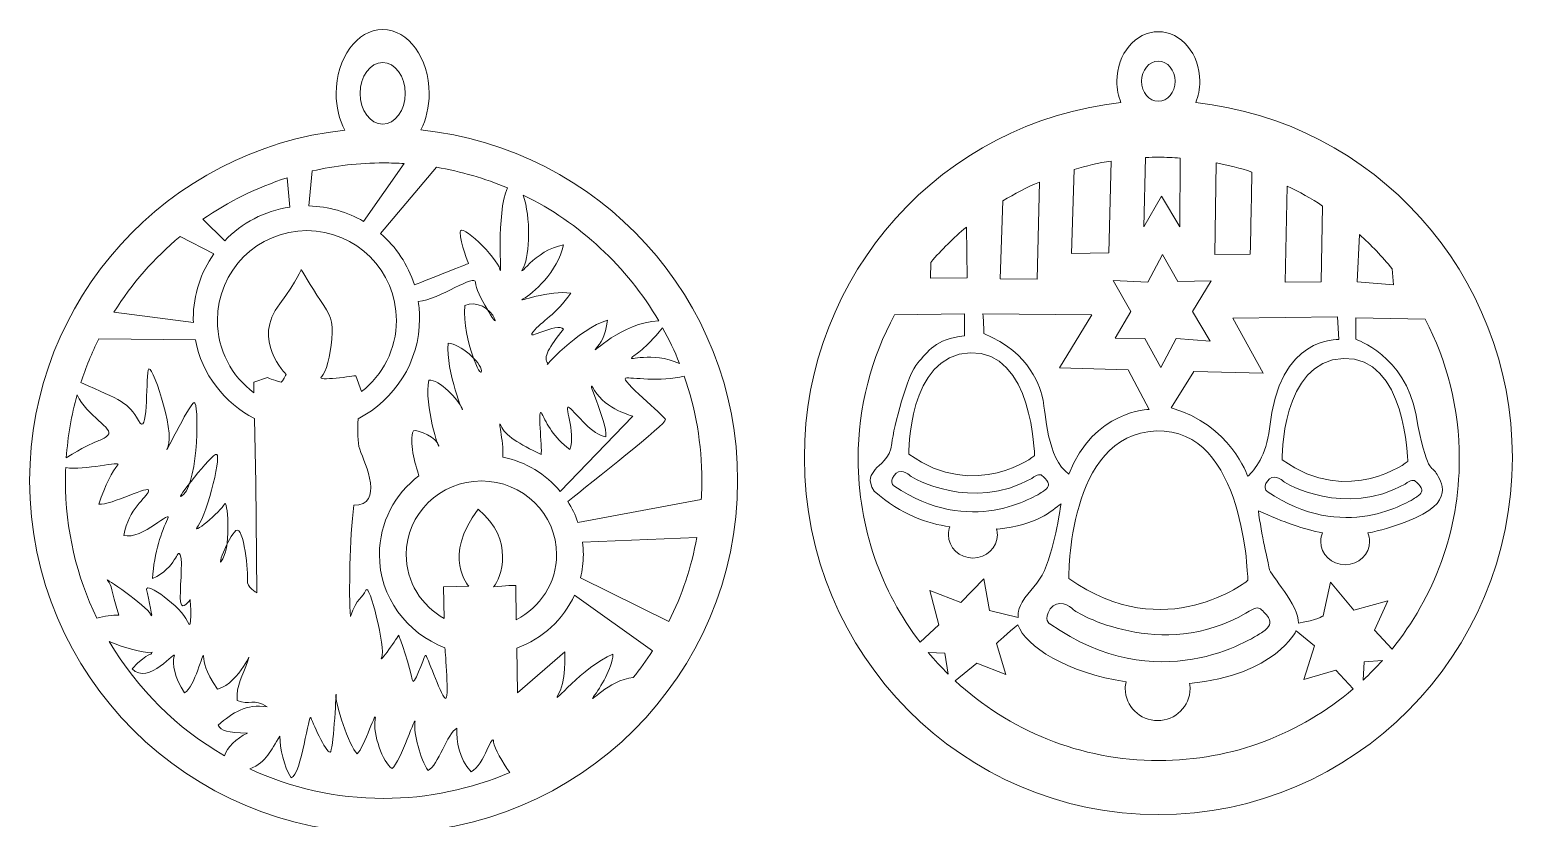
# Model space of a CAD drawing. Header units: millimetres. Extents: x -107 to 108, y -104 to 103.
# Drawn here: x 2.4 to 102.9, y -10.4 to 43.1 of the extents above; entities that cross this region are included whole.
import ezdxf

# ---------------------------------------------------------------- set-up
doc = ezdxf.new("R2010")
doc.units = ezdxf.units.MM
doc.header["$MEASUREMENT"] = 0
doc.layers.add('layer 1', color=7, linetype='Continuous')

msp = doc.modelspace()

# ---------------------------------------------------------------- linework, layer by layer
at = {"layer": 'layer 1', "color": 11, "lineweight": 9}
for points, knots in [([(28.9021, 36.2946), (40.977, 35.0393), (50.394, 24.8614), (50.394, 12.4952), (50.394, 12.4952), (50.394, -0.719), (39.642, -11.4351), (26.3836, -11.4351), (26.3836, -11.4351), (13.1253, -11.4351), (2.3733, -0.719), (2.3733, 12.4952), (2.3733, 12.4952), (2.3733, 24.8184), (11.7253, 34.9679), (23.7398, 36.2805), (23.7398, 36.2805), (23.3757, 36.9855), (23.1615, 37.8462), (23.1615, 38.7757), (23.1615, 38.7757), (23.1615, 41.164), (24.5746, 43.1008), (26.3174, 43.1008), (26.3174, 43.1008), (28.06, 43.1008), (29.4733, 41.164), (29.4733, 38.7757), (29.4733, 38.7757), (29.4733, 37.8525), (29.2617, 36.997), (28.9021, 36.2946)], [0, 0, 0, 0, 0.11111111, 0.11111111, 0.11111111, 0.11111111, 0.22222222, 0.22222222, 0.22222222, 0.22222222, 0.33333333, 0.33333333, 0.33333333, 0.33333333, 0.44444444, 0.44444444, 0.44444444, 0.44444444, 0.55555556, 0.55555556, 0.55555556, 0.55555556, 0.66666667, 0.66666667, 0.66666667, 0.66666667, 0.77777778, 0.77777778, 0.77777778, 0.77777778, 1, 1, 1, 1]), ([(26.3179, 40.8719), (27.162, 40.8719), (27.8465, 39.9335), (27.8465, 38.7758), (27.8465, 38.7758), (27.8465, 37.6183), (27.162, 36.6793), (26.3179, 36.6793), (26.3179, 36.6793), (25.4731, 36.6793), (24.7882, 37.6183), (24.7882, 38.7758), (24.7882, 38.7758), (24.7882, 39.9335), (25.4731, 40.8719), (26.3179, 40.8719)], [0, 0, 0, 0, 0.2, 0.2, 0.2, 0.2, 0.4, 0.4, 0.4, 0.4, 0.6, 0.6, 0.6, 0.6, 1, 1, 1, 1]), ([(21.3065, 31.1341), (22.6603, 31.1062), (23.928, 30.7293), (25.0224, 30.0893), (25.0224, 30.0893), (25.0224, 30.0893), (27.7829, 34.0091), (27.7829, 34.0091), (27.7829, 34.0091), (27.3201, 34.0388), (26.8542, 34.0552), (26.3839, 34.0552), (26.3839, 34.0552), (24.7184, 34.0552), (23.0972, 33.867), (21.5402, 33.5099), (21.5402, 33.5099), (21.5402, 33.5099), (21.3065, 31.1341), (21.3065, 31.1341)], [0, 0, 0, 0, 0.16666667, 0.16666667, 0.16666667, 0.16666667, 0.33333333, 0.33333333, 0.33333333, 0.33333333, 0.5, 0.5, 0.5, 0.5, 0.66666667, 0.66666667, 0.66666667, 0.66666667, 1, 1, 1, 1]), ([(28.4672, 25.7826), (29.4215, 26.147), (32.1276, 27.2288), (32.1276, 27.2288), (32.1276, 27.2288), (32.1276, 27.2288), (31.5915, 28.6002), (31.5646, 29.3531), (31.5646, 29.3531), (31.5377, 30.1061), (34.0845, 27.6321), (34.2721, 26.8254), (34.2721, 26.8254), (34.4358, 26.1212), (33.9865, 30.6026), (34.7796, 32.36), (34.7796, 32.36), (33.2547, 33.0041), (31.6415, 33.4787), (29.9617, 33.7588), (29.9617, 33.7588), (29.9617, 33.7588), (26.1694, 29.2685), (26.1694, 29.2685), (26.1694, 29.2685), (27.2305, 28.3516), (28.0366, 27.1499), (28.4672, 25.7826)], [0, 0, 0, 0, 0.125, 0.125, 0.125, 0.125, 0.25, 0.25, 0.25, 0.25, 0.375, 0.375, 0.375, 0.375, 0.5, 0.5, 0.5, 0.5, 0.625, 0.625, 0.625, 0.625, 0.75, 0.75, 0.75, 0.75, 1, 1, 1, 1]), ([(14.112, 30.2305), (14.112, 30.2305), (15.6023, 28.778), (15.6023, 28.778), (15.6023, 28.778), (16.7532, 29.9753), (18.2915, 30.8007), (20.0161, 31.0542), (20.0161, 31.0542), (20.0161, 31.0542), (19.8457, 33.0468), (19.8457, 33.0468), (19.8457, 33.0468), (17.7829, 32.392), (15.8542, 31.4363), (14.112, 30.2305)], [0, 0, 0, 0, 0.2, 0.2, 0.2, 0.2, 0.4, 0.4, 0.4, 0.4, 0.6, 0.6, 0.6, 0.6, 1, 1, 1, 1]), ([(35.8502, 31.8742), (36.3714, 30.3367), (36.2924, 27.8406), (35.8803, 27.0137), (35.8803, 27.0137), (35.3442, 25.9382), (36.6469, 28.2073), (38.5876, 28.4927), (38.5876, 28.4927), (38.1965, 26.6805), (36.4701, 25.1582), (35.8535, 24.8356), (35.8535, 24.8356), (35.2369, 24.5129), (37.7297, 25.481), (39.0701, 25.2121), (39.0701, 25.2121), (38.0542, 23.7537), (37.1133, 23.3298), (36.5236, 22.6037), (36.5236, 22.6037), (35.9339, 21.8776), (38.1587, 23.3029), (38.5876, 22.765), (38.5876, 22.765), (37.5825, 21.5549), (37.167, 20.8425), (37.5423, 20.4256), (37.5423, 20.4256), (37.0329, 19.9415), (39.6331, 22.8459), (41.5631, 23.3836), (41.5631, 23.3836), (41.4291, 22.2541), (41.1343, 21.8776), (40.759, 21.4205), (40.759, 21.4205), (40.4121, 20.998), (42.5153, 23.2174), (45.0371, 23.3436), (45.0371, 23.3436), (42.8914, 27.016), (39.6911, 29.9982), (35.8502, 31.8742)], [0, 0, 0, 0, 0.08333333, 0.08333333, 0.08333333, 0.08333333, 0.16666667, 0.16666667, 0.16666667, 0.16666667, 0.25, 0.25, 0.25, 0.25, 0.33333333, 0.33333333, 0.33333333, 0.33333333, 0.41666667, 0.41666667, 0.41666667, 0.41666667, 0.5, 0.5, 0.5, 0.5, 0.58333333, 0.58333333, 0.58333333, 0.58333333, 0.66666667, 0.66666667, 0.66666667, 0.66666667, 0.75, 0.75, 0.75, 0.75, 0.83333333, 0.83333333, 0.83333333, 0.83333333, 1, 1, 1, 1]), ([(17.5862, 18.4603), (17.5862, 18.4603), (17.5721, 19.1886), (17.5721, 19.1886), (17.5721, 19.1886), (17.5721, 19.1886), (18.5104, 19.4844), (18.5104, 19.4844), (18.5104, 19.4844), (18.5104, 19.4844), (19.2877, 19.1886), (19.4217, 19.1886), (19.4217, 19.1886), (19.5557, 19.1886), (19.7702, 19.6995), (19.7702, 19.6995), (19.7702, 19.6995), (19.7702, 19.6995), (17.3846, 22.0658), (19.3414, 24.486), (19.3414, 24.486), (20.5695, 26.1429), (20.7897, 26.8338), (20.7897, 26.8338), (20.7897, 26.8338), (20.7897, 26.8338), (21.4455, 25.6842), (22.0958, 24.7237), (22.0958, 24.7237), (22.7638, 23.7367), (22.9713, 23.3987), (22.8575, 22.1009), (22.8575, 22.1009), (22.7606, 20.9964), (22.469, 19.7886), (22.1826, 19.5651), (22.1826, 19.5651), (21.7002, 19.1886), (24.488, 19.6189), (24.488, 19.6189), (24.488, 19.6189), (24.488, 19.6189), (24.8788, 18.5423), (24.8788, 18.5423), (24.8788, 18.5423), (26.3208, 19.6559), (27.2498, 21.4041), (27.2498, 23.3702), (27.2498, 23.3702), (27.2498, 26.7331), (24.5306, 29.4607), (21.1776, 29.4607), (21.1776, 29.4607), (17.8251, 29.4607), (15.1059, 26.7331), (15.1059, 23.3702), (15.1059, 23.3702), (15.1059, 21.3551), (16.0824, 19.5692), (17.5862, 18.4603)], [0, 0, 0, 0, 0.0625, 0.0625, 0.0625, 0.0625, 0.125, 0.125, 0.125, 0.125, 0.1875, 0.1875, 0.1875, 0.1875, 0.25, 0.25, 0.25, 0.25, 0.3125, 0.3125, 0.3125, 0.3125, 0.375, 0.375, 0.375, 0.375, 0.4375, 0.4375, 0.4375, 0.4375, 0.5, 0.5, 0.5, 0.5, 0.5625, 0.5625, 0.5625, 0.5625, 0.625, 0.625, 0.625, 0.625, 0.6875, 0.6875, 0.6875, 0.6875, 0.75, 0.75, 0.75, 0.75, 0.8125, 0.8125, 0.8125, 0.8125, 0.875, 0.875, 0.875, 0.875, 1, 1, 1, 1]), ([(8.0885, 23.9348), (8.0885, 23.9348), (13.477, 23.2262), (13.477, 23.2262), (13.477, 23.2262), (13.4739, 23.3152), (13.4717, 23.4043), (13.4717, 23.4941), (13.4717, 23.4941), (13.4717, 25.1243), (13.9853, 26.6354), (14.8589, 27.8763), (14.8589, 27.8763), (14.8589, 27.8763), (12.5733, 29.0618), (12.5733, 29.0618), (12.5733, 29.0618), (10.8218, 27.6031), (9.3054, 25.8723), (8.0885, 23.9348)], [0, 0, 0, 0, 0.16666667, 0.16666667, 0.16666667, 0.16666667, 0.33333333, 0.33333333, 0.33333333, 0.33333333, 0.5, 0.5, 0.5, 0.5, 0.66666667, 0.66666667, 0.66666667, 0.66666667, 1, 1, 1, 1]), ([(28.7789, 12.832), (28.5003, 13.6559), (28.0819, 15.1454), (28.4015, 15.881), (28.4015, 15.881), (28.7366, 15.9886), (30.0368, 15.3703), (30.1172, 14.8862), (30.1172, 14.8862), (30.1976, 14.4022), (29.0984, 17.629), (29.447, 19.3231), (29.447, 19.3231), (30.1441, 19.3769), (31.4843, 17.9786), (31.6986, 17.387), (31.6986, 17.387), (31.9131, 16.7954), (30.573, 19.8878), (30.7605, 21.8238), (30.7605, 21.8238), (31.5645, 21.7701), (32.9852, 20.5601), (33.0121, 19.9415), (33.0121, 19.9415), (33.039, 19.3231), (31.7255, 21.9045), (31.8863, 24.3784), (31.8863, 24.3784), (32.6636, 24.728), (33.6285, 24.1903), (33.9235, 23.4642), (33.9235, 23.4642), (34.2184, 22.7382), (32.6101, 25.2391), (32.6101, 25.9382), (32.6101, 25.9382), (32.6101, 26.6066), (30.191, 24.7778), (28.7297, 24.6538), (28.7297, 24.6538), (28.7876, 24.2758), (28.8178, 23.8882), (28.8178, 23.4941), (28.8178, 23.4941), (28.8178, 20.5366), (27.1301, 17.9714), (24.6614, 16.7012), (24.6614, 16.7012), (24.6041, 15.917), (24.5979, 15.0787), (24.7662, 14.6219), (24.7662, 14.6219), (25.1406, 13.6057), (26.4447, 10.8257), (24.3539, 10.8257), (24.3539, 10.8257), (24.0859, 8.5938), (24.0173, 4.7799), (24.1243, 3.2822), (24.1243, 3.2822), (24.5529, 4.5811), (24.9706, 4.5064), (25.1849, 5.0711), (25.1849, 5.0711), (25.3994, 5.6359), (26.5251, 1.0914), (26.2571, 0.4998), (26.2571, 0.4998), (25.989, -0.0918), (27.4098, 2.0056), (27.4098, 2.0056), (27.4098, 2.0056), (27.4098, 2.0056), (28.2408, -0.3339), (28.3212, -1.0061), (28.3212, -1.0061), (28.4015, -1.6784), (29.0987, 0.5), (29.2058, 0.6343), (29.2058, 0.6343), (29.3129, 0.7686), (30.2243, -2.001), (30.546, -2.2699), (30.546, -2.2699), (30.8676, -2.5388), (30.546, 1.0106), (30.546, 1.0106), (30.546, 1.0106), (30.546, 1.0106), (30.5423, 1.1599), (30.5423, 1.1599), (30.5423, 1.1599), (27.9427, 2.133), (26.0963, 4.596), (26.0963, 7.4811), (26.0963, 7.4811), (26.0963, 9.6574), (27.1467, 11.5942), (28.7789, 12.832)], [0, 0, 0, 0, 0.03846154, 0.03846154, 0.03846154, 0.03846154, 0.07692308, 0.07692308, 0.07692308, 0.07692308, 0.11538462, 0.11538462, 0.11538462, 0.11538462, 0.15384615, 0.15384615, 0.15384615, 0.15384615, 0.19230769, 0.19230769, 0.19230769, 0.19230769, 0.23076923, 0.23076923, 0.23076923, 0.23076923, 0.26923077, 0.26923077, 0.26923077, 0.26923077, 0.30769231, 0.30769231, 0.30769231, 0.30769231, 0.34615385, 0.34615385, 0.34615385, 0.34615385, 0.38461538, 0.38461538, 0.38461538, 0.38461538, 0.42307692, 0.42307692, 0.42307692, 0.42307692, 0.46153846, 0.46153846, 0.46153846, 0.46153846, 0.5, 0.5, 0.5, 0.5, 0.53846154, 0.53846154, 0.53846154, 0.53846154, 0.57692308, 0.57692308, 0.57692308, 0.57692308, 0.61538462, 0.61538462, 0.61538462, 0.61538462, 0.65384615, 0.65384615, 0.65384615, 0.65384615, 0.69230769, 0.69230769, 0.69230769, 0.69230769, 0.73076923, 0.73076923, 0.73076923, 0.73076923, 0.76923077, 0.76923077, 0.76923077, 0.76923077, 0.80769231, 0.80769231, 0.80769231, 0.80769231, 0.84615385, 0.84615385, 0.84615385, 0.84615385, 0.88461538, 0.88461538, 0.88461538, 0.88461538, 0.92307692, 0.92307692, 0.92307692, 0.92307692, 1, 1, 1, 1]), ([(45.303, 22.875), (44.031, 21.3098), (43.5692, 21.1765), (43.225, 20.8557), (43.225, 20.8557), (42.9055, 20.5582), (44.5481, 21.309), (46.4505, 20.4463), (46.4505, 20.4463), (46.1177, 21.2829), (45.7337, 22.0937), (45.303, 22.875)], [0, 0, 0, 0, 0.25, 0.25, 0.25, 0.25, 0.5, 0.5, 0.5, 0.5, 1, 1, 1, 1]), ([(17.7055, 12.3219), (17.7055, 12.3219), (17.6203, 16.706), (17.6203, 16.706), (17.6203, 16.706), (15.5708, 17.7644), (14.0604, 19.7155), (13.6109, 22.0426), (13.6109, 22.0426), (13.6109, 22.0426), (7.0644, 22.1136), (7.0644, 22.1136), (7.0644, 22.1136), (6.5895, 21.1639), (6.1827, 20.1749), (5.8504, 19.1518), (5.8504, 19.1518), (8.5448, 17.9625), (9.1086, 17.7804), (9.7449, 16.5802), (9.7449, 16.5802), (10.415, 15.3163), (10.2541, 19.1887), (10.415, 19.9953), (10.415, 19.9953), (10.5759, 20.802), (12.2379, 15.8543), (11.7553, 14.7786), (11.7553, 14.7786), (11.2728, 13.703), (13.1761, 17.6561), (13.5245, 17.7904), (13.5245, 17.7904), (13.8729, 17.9247), (13.8192, 12.5199), (12.8275, 11.5787), (12.8275, 11.5787), (11.8357, 10.6375), (14.409, 13.9181), (14.9719, 14.2677), (14.9719, 14.2677), (15.5349, 14.6173), (14.409, 10.2608), (13.7925, 9.4273), (13.7925, 9.4273), (13.1761, 8.5938), (15.4009, 10.4492), (15.5886, 10.9064), (15.5886, 10.9064), (15.7762, 11.3635), (16.0441, 8.1903), (15.4812, 7.1954), (15.4812, 7.1954), (14.9184, 6.2006), (15.8298, 8.7284), (16.3659, 9.1047), (16.3659, 9.1047), (16.902, 9.4811), (17.2237, 6.1468), (17.1433, 5.7165), (17.1433, 5.7165), (17.0629, 5.2862), (17.7875, 4.8785), (17.7875, 4.8785), (17.7875, 4.8785), (17.7875, 4.8785), (17.7055, 12.3219), (17.7055, 12.3219)], [0, 0, 0, 0, 0.05555556, 0.05555556, 0.05555556, 0.05555556, 0.11111111, 0.11111111, 0.11111111, 0.11111111, 0.16666667, 0.16666667, 0.16666667, 0.16666667, 0.22222222, 0.22222222, 0.22222222, 0.22222222, 0.27777778, 0.27777778, 0.27777778, 0.27777778, 0.33333333, 0.33333333, 0.33333333, 0.33333333, 0.38888889, 0.38888889, 0.38888889, 0.38888889, 0.44444444, 0.44444444, 0.44444444, 0.44444444, 0.5, 0.5, 0.5, 0.5, 0.55555556, 0.55555556, 0.55555556, 0.55555556, 0.61111111, 0.61111111, 0.61111111, 0.61111111, 0.66666667, 0.66666667, 0.66666667, 0.66666667, 0.72222222, 0.72222222, 0.72222222, 0.72222222, 0.77777778, 0.77777778, 0.77777778, 0.77777778, 0.83333333, 0.83333333, 0.83333333, 0.83333333, 0.88888889, 0.88888889, 0.88888889, 0.88888889, 1, 1, 1, 1]), ([(38.3628, 11.7676), (38.3628, 11.7676), (43.2786, 16.876), (43.2786, 16.876), (43.2786, 16.876), (43.2786, 16.876), (41.4558, 17.333), (40.6785, 18.6239), (40.6785, 18.6239), (39.9011, 19.9147), (41.563, 16.4994), (41.4558, 15.4776), (41.4558, 15.4776), (40.5177, 15.5718), (39.4722, 17.0644), (38.9897, 17.4408), (38.9897, 17.4408), (38.5073, 17.8171), (39.4456, 15.7736), (39.0166, 14.6173), (39.0166, 14.6173), (37.8898, 15.4076), (37.4617, 16.3651), (37.1133, 17.0374), (37.1133, 17.0374), (36.7649, 17.7097), (37.1671, 14.6979), (37.0598, 14.2677), (37.0598, 14.2677), (35.5558, 14.9907), (34.6203, 15.5584), (34.3255, 16.2306), (34.3255, 16.2306), (34.0782, 16.7945), (34.5354, 15.2588), (34.4619, 14.0983), (34.4619, 14.0983), (36.0216, 13.7726), (37.3871, 12.9325), (38.3628, 11.7676)], [0, 0, 0, 0, 0.09090909, 0.09090909, 0.09090909, 0.09090909, 0.18181818, 0.18181818, 0.18181818, 0.18181818, 0.27272727, 0.27272727, 0.27272727, 0.27272727, 0.36363636, 0.36363636, 0.36363636, 0.36363636, 0.45454545, 0.45454545, 0.45454545, 0.45454545, 0.54545455, 0.54545455, 0.54545455, 0.54545455, 0.63636364, 0.63636364, 0.63636364, 0.63636364, 0.72727273, 0.72727273, 0.72727273, 0.72727273, 0.81818182, 0.81818182, 0.81818182, 0.81818182, 1, 1, 1, 1]), ([(39.5617, 9.6578), (39.5617, 9.6578), (47.929, 11.2105), (47.929, 11.2105), (47.929, 11.2105), (47.9541, 11.6357), (47.9673, 12.0636), (47.9673, 12.495), (47.9673, 12.495), (47.9673, 14.9798), (47.546, 17.3668), (46.7709, 19.5882), (46.7709, 19.5882), (45.1614, 19.1667), (43.1457, 19.5276), (42.7962, 19.4575), (42.7962, 19.4575), (42.3941, 19.3769), (45.3964, 16.9029), (45.5036, 16.634), (45.5036, 16.634), (45.5941, 16.4068), (40.4601, 12.3406), (38.8659, 11.0847), (38.8659, 11.0847), (39.1518, 10.6411), (39.3862, 10.1631), (39.5617, 9.6578)], [0, 0, 0, 0, 0.125, 0.125, 0.125, 0.125, 0.25, 0.25, 0.25, 0.25, 0.375, 0.375, 0.375, 0.375, 0.5, 0.5, 0.5, 0.5, 0.625, 0.625, 0.625, 0.625, 0.75, 0.75, 0.75, 0.75, 1, 1, 1, 1]), ([(4.855, 14.0354), (7.144, 15.4646), (7.1602, 15.0878), (7.6809, 15.5853), (7.6809, 15.5853), (8.1436, 16.0274), (6.2339, 16.8699), (5.599, 18.3208), (5.599, 18.3208), (5.2126, 16.9432), (4.9593, 15.5097), (4.855, 14.0354)], [0, 0, 0, 0, 0.25, 0.25, 0.25, 0.25, 0.5, 0.5, 0.5, 0.5, 1, 1, 1, 1]), ([(6.9211, 3.1661), (7.4375, 3.2904), (7.9909, 3.3874), (8.4315, 3.3771), (8.4315, 3.3771), (7.855, 5.1786), (8.0027, 5.3669), (7.6541, 5.7165), (7.6541, 5.7165), (7.3055, 6.0661), (10.3348, 3.9687), (10.5759, 3.4308), (10.5759, 3.4308), (10.8171, 2.893), (10.4152, 4.5064), (10.3079, 5.098), (10.3079, 5.098), (10.2006, 5.6897), (12.6935, 3.9149), (13.0688, 2.9468), (13.0688, 2.9468), (13.4441, 1.9787), (13.2565, 4.4257), (13.2565, 4.4257), (13.2565, 4.4257), (13.2565, 4.4257), (12.7204, 3.5921), (12.6131, 4.2644), (12.6131, 4.2644), (12.5058, 4.9367), (12.8009, 7.0072), (12.5863, 7.4643), (12.5863, 7.4643), (12.3718, 7.9215), (12.3451, 6.604), (10.71, 5.851), (10.71, 5.851), (10.8038, 7.6257), (11.3531, 9.1046), (11.7285, 9.8845), (11.7285, 9.8845), (12.1038, 10.6643), (9.9862, 8.4324), (8.7532, 8.7821), (8.7532, 8.7821), (9.1016, 10.6239), (10.2812, 11.3099), (10.4419, 11.7938), (10.4419, 11.7938), (10.6026, 12.2777), (7.8954, 10.7988), (7.0644, 10.9064), (7.0644, 10.9064), (7.5067, 12.1702), (8.0024, 13.192), (8.351, 13.5685), (8.351, 13.5685), (8.6409, 13.8816), (6.0757, 13.1537), (4.8184, 13.3791), (4.8184, 13.3791), (4.8067, 13.0861), (4.8001, 12.7911), (4.8001, 12.495), (4.8001, 12.495), (4.8001, 9.1534), (5.5617, 5.989), (6.9211, 3.1661)], [0, 0, 0, 0, 0.05555556, 0.05555556, 0.05555556, 0.05555556, 0.11111111, 0.11111111, 0.11111111, 0.11111111, 0.16666667, 0.16666667, 0.16666667, 0.16666667, 0.22222222, 0.22222222, 0.22222222, 0.22222222, 0.27777778, 0.27777778, 0.27777778, 0.27777778, 0.33333333, 0.33333333, 0.33333333, 0.33333333, 0.38888889, 0.38888889, 0.38888889, 0.38888889, 0.44444444, 0.44444444, 0.44444444, 0.44444444, 0.5, 0.5, 0.5, 0.5, 0.55555556, 0.55555556, 0.55555556, 0.55555556, 0.61111111, 0.61111111, 0.61111111, 0.61111111, 0.66666667, 0.66666667, 0.66666667, 0.66666667, 0.72222222, 0.72222222, 0.72222222, 0.72222222, 0.77777778, 0.77777778, 0.77777778, 0.77777778, 0.83333333, 0.83333333, 0.83333333, 0.83333333, 0.88888889, 0.88888889, 0.88888889, 0.88888889, 1, 1, 1, 1]), ([(33.0124, 12.4727), (35.8293, 12.4727), (38.114, 10.2374), (38.114, 7.4813), (38.114, 7.4813), (38.114, 5.5604), (37.0037, 3.8934), (35.3778, 3.0588), (35.3778, 3.0588), (35.3778, 3.0588), (35.3376, 5.3735), (35.3376, 5.3735), (35.3376, 5.3735), (35.3376, 5.3735), (34.6004, 5.3938), (33.8431, 5.2862), (33.8431, 5.2862), (34.3255, 5.851), (35.3229, 8.4602), (32.7977, 10.5567), (32.7977, 10.5567), (30.3316, 7.3568), (32.1543, 5.34), (32.1543, 5.34), (32.1543, 5.34), (32.1543, 5.34), (30.4388, 5.2862), (30.4388, 5.2862), (30.4388, 5.2862), (30.4388, 5.2862), (30.4926, 3.1406), (30.4926, 3.1406), (30.4926, 3.1406), (28.9504, 3.9994), (27.9104, 5.6213), (27.9104, 7.4813), (27.9104, 7.4813), (27.9104, 10.2374), (30.1952, 12.4727), (33.0124, 12.4727)], [0, 0, 0, 0, 0.09090909, 0.09090909, 0.09090909, 0.09090909, 0.18181818, 0.18181818, 0.18181818, 0.18181818, 0.27272727, 0.27272727, 0.27272727, 0.27272727, 0.36363636, 0.36363636, 0.36363636, 0.36363636, 0.45454545, 0.45454545, 0.45454545, 0.45454545, 0.54545455, 0.54545455, 0.54545455, 0.54545455, 0.63636364, 0.63636364, 0.63636364, 0.63636364, 0.72727273, 0.72727273, 0.72727273, 0.72727273, 0.81818182, 0.81818182, 0.81818182, 0.81818182, 1, 1, 1, 1]), ([(39.7396, 5.9075), (39.7396, 5.9075), (45.731, 2.9327), (45.731, 2.9327), (45.731, 2.9327), (46.6145, 4.7121), (47.2595, 6.6303), (47.6235, 8.6461), (47.6235, 8.6461), (47.6235, 8.6461), (39.8736, 8.3307), (39.8736, 8.3307), (39.8736, 8.3307), (39.9094, 8.0525), (39.928, 7.7687), (39.928, 7.4811), (39.928, 7.4811), (39.928, 6.9393), (39.8627, 6.4125), (39.7396, 5.9075)], [0, 0, 0, 0, 0.16666667, 0.16666667, 0.16666667, 0.16666667, 0.33333333, 0.33333333, 0.33333333, 0.33333333, 0.5, 0.5, 0.5, 0.5, 0.66666667, 0.66666667, 0.66666667, 0.66666667, 1, 1, 1, 1]), ([(44.6076, 0.9429), (44.6076, 0.9429), (39.3334, 4.735), (39.3334, 4.735), (39.3334, 4.735), (38.5787, 3.0757), (37.1619, 1.7678), (35.4112, 1.1337), (35.4112, 1.1337), (35.4112, 1.1337), (35.4641, -1.9064), (35.4641, -1.9064), (35.4641, -1.9064), (35.4641, -1.9064), (38.6735, 0.8751), (38.6735, 0.8751), (38.6735, 0.8751), (38.6735, 0.8751), (38.7675, -1.278), (38.1921, -2.0668), (38.1921, -2.0668), (37.7642, -2.8692), (39.8503, -0.1412), (41.9364, 0.7147), (41.9364, 0.7147), (41.878, -0.2716), (41.0805, -1.517), (40.6248, -2.1623), (40.6248, -2.1623), (40.1693, -2.8076), (41.6416, -1.0079), (43.3168, -0.8721), (43.3168, -0.8721), (43.7773, -0.2908), (44.208, 0.3151), (44.6076, 0.9429)], [0, 0, 0, 0, 0.1, 0.1, 0.1, 0.1, 0.2, 0.2, 0.2, 0.2, 0.3, 0.3, 0.3, 0.3, 0.4, 0.4, 0.4, 0.4, 0.5, 0.5, 0.5, 0.5, 0.6, 0.6, 0.6, 0.6, 0.7, 0.7, 0.7, 0.7, 0.8, 0.8, 0.8, 0.8, 1, 1, 1, 1]), ([(15.5922, -6.1786), (15.7763, -5.6048), (16.3618, -4.9994), (17.1433, -4.6364), (17.1433, -4.6364), (15.8029, -4.5691), (15.374, -4.5288), (15.1596, -4.0986), (15.1596, -4.0986), (16.1649, -3.2421), (17.0358, -2.6195), (18.4835, -2.8615), (18.4835, -2.8615), (17.5588, -2.2163), (17.304, -2.7807), (16.4463, -2.4313), (16.4463, -2.4313), (16.3699, -1.3309), (16.8215, -0.8178), (17.17, 0.2578), (17.17, 0.2578), (17.5186, 1.3333), (16.7141, -1.1945), (15.1059, -1.6515), (15.1059, -1.6515), (14.2483, -0.3473), (14.1946, 0.1503), (14.1678, 0.5805), (14.1678, 0.5805), (14.1411, 1.0106), (13.5781, -1.5441), (12.8811, -1.8935), (12.8811, -1.8935), (12.1879, -0.8487), (12.0233, 0.0428), (12.1841, 0.5805), (12.1841, 0.5805), (12.3451, 1.1182), (10.44, -1.4494), (9.316, -0.2801), (9.316, -0.2801), (10.5307, 0.993), (10.549, 0.5534), (10.6831, 0.8492), (10.6831, 0.8492), (9.9815, 0.7826), (8.8274, 1.152), (7.7715, 1.5771), (7.7715, 1.5771), (9.6637, -1.6332), (12.3629, -4.3122), (15.5922, -6.1786)], [0, 0, 0, 0, 0.07142857, 0.07142857, 0.07142857, 0.07142857, 0.14285714, 0.14285714, 0.14285714, 0.14285714, 0.21428571, 0.21428571, 0.21428571, 0.21428571, 0.28571429, 0.28571429, 0.28571429, 0.28571429, 0.35714286, 0.35714286, 0.35714286, 0.35714286, 0.42857143, 0.42857143, 0.42857143, 0.42857143, 0.5, 0.5, 0.5, 0.5, 0.57142857, 0.57142857, 0.57142857, 0.57142857, 0.64285714, 0.64285714, 0.64285714, 0.64285714, 0.71428571, 0.71428571, 0.71428571, 0.71428571, 0.78571429, 0.78571429, 0.78571429, 0.78571429, 0.85714286, 0.85714286, 0.85714286, 0.85714286, 1, 1, 1, 1]), ([(34.9322, -7.3056), (34.4512, -6.6008), (33.8885, -5.6953), (33.8431, -5.2548), (33.8431, -5.2548), (33.7627, -4.475), (33.2265, -6.7876), (32.3151, -7.2716), (32.3151, -7.2716), (31.4707, -6.3172), (31.3233, -5.2146), (31.3502, -4.3003), (31.3502, -4.3003), (30.6937, -4.6228), (30.0901, -6.8413), (29.3933, -7.1641), (29.3933, -7.1641), (28.8706, -6.4113), (28.4015, -4.6364), (28.5088, -3.9103), (28.5088, -3.9103), (28.6161, -3.1842), (27.517, -6.5993), (26.9541, -7.0296), (26.9541, -7.0296), (26.3241, -6.6398), (25.6405, -4.6901), (25.8014, -3.7221), (25.8014, -3.7221), (25.9623, -2.754), (25.0509, -5.6581), (24.5953, -6.0346), (24.5953, -6.0346), (24.0189, -5.5237), (23.094, -2.5927), (23.1476, -2.0549), (23.1476, -2.0549), (23.2013, -1.5171), (22.9869, -5.4699), (22.7992, -5.8732), (22.7992, -5.8732), (22.6116, -6.2766), (21.6196, -4.0717), (21.4589, -3.6145), (21.4589, -3.6145), (21.2982, -3.1574), (20.8087, -7.4292), (20.1187, -7.675), (20.1187, -7.675), (19.6031, -6.8588), (19.3528, -5.6985), (19.3414, -4.8378), (19.3414, -4.8378), (18.6948, -5.8268), (18.4923, -6.5719), (17.302, -7.0664), (17.302, -7.0664), (20.063, -8.3479), (23.1394, -9.0651), (26.3839, -9.0651), (26.3839, -9.0651), (29.4208, -9.0651), (32.3107, -8.4369), (34.9322, -7.3056)], [0, 0, 0, 0, 0.05882353, 0.05882353, 0.05882353, 0.05882353, 0.11764706, 0.11764706, 0.11764706, 0.11764706, 0.17647059, 0.17647059, 0.17647059, 0.17647059, 0.23529412, 0.23529412, 0.23529412, 0.23529412, 0.29411765, 0.29411765, 0.29411765, 0.29411765, 0.35294118, 0.35294118, 0.35294118, 0.35294118, 0.41176471, 0.41176471, 0.41176471, 0.41176471, 0.47058824, 0.47058824, 0.47058824, 0.47058824, 0.52941176, 0.52941176, 0.52941176, 0.52941176, 0.58823529, 0.58823529, 0.58823529, 0.58823529, 0.64705882, 0.64705882, 0.64705882, 0.64705882, 0.70588235, 0.70588235, 0.70588235, 0.70588235, 0.76470588, 0.76470588, 0.76470588, 0.76470588, 0.82352941, 0.82352941, 0.82352941, 0.82352941, 0.88235294, 0.88235294, 0.88235294, 0.88235294, 1, 1, 1, 1])]:
    msp.add_open_spline(points, degree=3, knots=knots, dxfattribs=at)
at = {"layer": 'layer 1', "color": 225, "lineweight": 18}
for points, knots in [([(81.4626, 38.1459), (93.5291, 36.8671), (102.9368, 26.5686), (102.9368, 14.057), (102.9368, 14.057), (102.9368, 0.6809), (92.1848, -10.1665), (78.9264, -10.1665), (78.9264, -10.1665), (65.6682, -10.1665), (54.9161, 0.6809), (54.9161, 14.057), (54.9161, 14.057), (54.9161, 26.5686), (64.3239, 36.8671), (76.3903, 38.1459), (76.3903, 38.1459), (76.2144, 38.5852), (76.1159, 39.077), (76.1159, 39.5964), (76.1159, 39.5964), (76.1159, 41.4535), (77.3744, 42.9596), (78.9265, 42.9596), (78.9265, 42.9596), (80.4785, 42.9596), (81.7371, 41.4535), (81.7371, 39.5964), (81.7371, 39.5964), (81.7371, 39.077), (81.6385, 38.5852), (81.4626, 38.1459)], [0, 0, 0, 0, 0.11111111, 0.11111111, 0.11111111, 0.11111111, 0.22222222, 0.22222222, 0.22222222, 0.22222222, 0.33333333, 0.33333333, 0.33333333, 0.33333333, 0.44444444, 0.44444444, 0.44444444, 0.44444444, 0.55555556, 0.55555556, 0.55555556, 0.55555556, 0.66666667, 0.66666667, 0.66666667, 0.66666667, 0.77777778, 0.77777778, 0.77777778, 0.77777778, 1, 1, 1, 1]), ([(78.9264, 40.9566), (79.5539, 40.9566), (80.0632, 40.3474), (80.0632, 39.5965), (80.0632, 39.5965), (80.0632, 38.8456), (79.5539, 38.2363), (78.9264, 38.2363), (78.9264, 38.2363), (78.2989, 38.2363), (77.7898, 38.8456), (77.7898, 39.5965), (77.7898, 39.5965), (77.7898, 40.3474), (78.2989, 40.9566), (78.9264, 40.9566)], [0, 0, 0, 0, 0.2, 0.2, 0.2, 0.2, 0.4, 0.4, 0.4, 0.4, 0.6, 0.6, 0.6, 0.6, 1, 1, 1, 1]), ([(78.0627, 34.4213), (78.0627, 34.4213), (77.9536, 29.7284), (77.9536, 29.7284), (77.9536, 29.7284), (77.9536, 29.7284), (79.1476, 31.7969), (79.1476, 31.7969), (79.1476, 31.7969), (79.1476, 31.7969), (80.374, 29.7106), (80.374, 29.7106), (80.374, 29.7106), (80.374, 29.7106), (80.4009, 34.39), (80.4009, 34.39), (80.4009, 34.39), (79.9227, 34.4237), (79.4403, 34.4419), (78.9536, 34.4419), (78.9536, 34.4419), (78.6549, 34.4419), (78.3582, 34.4342), (78.0627, 34.4213)], [0, 0, 0, 0, 0.14285714, 0.14285714, 0.14285714, 0.14285714, 0.28571429, 0.28571429, 0.28571429, 0.28571429, 0.42857143, 0.42857143, 0.42857143, 0.42857143, 0.57142857, 0.57142857, 0.57142857, 0.57142857, 0.71428571, 0.71428571, 0.71428571, 0.71428571, 1, 1, 1, 1]), ([(73.2254, 33.6211), (73.2254, 33.6211), (73.029, 27.9027), (73.029, 27.9027), (73.029, 27.9027), (73.029, 27.9027), (75.5753, 27.9507), (75.5753, 27.9507), (75.5753, 27.9507), (75.5753, 27.9507), (75.7301, 34.1863), (75.7301, 34.1863), (75.7301, 34.1863), (74.8765, 34.0497), (74.0403, 33.8605), (73.2254, 33.6211)], [0, 0, 0, 0, 0.2, 0.2, 0.2, 0.2, 0.4, 0.4, 0.4, 0.4, 0.6, 0.6, 0.6, 0.6, 1, 1, 1, 1]), ([(82.8511, 34.0665), (82.8511, 34.0665), (82.7581, 27.8306), (82.7581, 27.8306), (82.7581, 27.8306), (82.7581, 27.8306), (85.1603, 27.8547), (85.1603, 27.8547), (85.1603, 27.8547), (85.1603, 27.8547), (85.2465, 32.0673), (85.2728, 33.4375), (85.2728, 33.4375), (84.4855, 33.6951), (83.6773, 33.9058), (82.8511, 34.0665)], [0, 0, 0, 0, 0.2, 0.2, 0.2, 0.2, 0.4, 0.4, 0.4, 0.4, 0.6, 0.6, 0.6, 0.6, 1, 1, 1, 1]), ([(68.3794, 31.4753), (68.3794, 31.4753), (68.2005, 26.1971), (68.2005, 26.1971), (68.2005, 26.1971), (68.2005, 26.1971), (70.6988, 26.1731), (70.6988, 26.1731), (70.6988, 26.1731), (70.6988, 26.1731), (70.8556, 32.7612), (70.8556, 32.7612), (70.8556, 32.7612), (69.9983, 32.3879), (69.1708, 31.9586), (68.3794, 31.4753)], [0, 0, 0, 0, 0.2, 0.2, 0.2, 0.2, 0.4, 0.4, 0.4, 0.4, 0.6, 0.6, 0.6, 0.6, 1, 1, 1, 1]), ([(87.6555, 32.4866), (87.6555, 32.4866), (87.5385, 25.9569), (87.5385, 25.9569), (87.5385, 25.9569), (87.5385, 25.9569), (89.9647, 25.9809), (89.9647, 25.9809), (89.9647, 25.9809), (89.9647, 25.9809), (90.0716, 31.13), (90.0716, 31.13), (90.0716, 31.13), (89.3006, 31.6346), (88.4938, 32.0885), (87.6555, 32.4866)], [0, 0, 0, 0, 0.2, 0.2, 0.2, 0.2, 0.4, 0.4, 0.4, 0.4, 0.6, 0.6, 0.6, 0.6, 1, 1, 1, 1]), ([(63.4898, 27.3081), (63.4898, 27.3081), (63.4681, 26.2451), (63.4681, 26.2451), (63.4681, 26.2451), (63.4681, 26.2451), (65.9664, 26.2692), (65.9664, 26.2692), (65.9664, 26.2692), (65.9664, 26.2692), (65.9062, 29.6983), (65.9062, 29.6983), (65.9062, 29.6983), (65.0365, 28.9699), (64.228, 28.1703), (63.4898, 27.3081)], [0, 0, 0, 0, 0.2, 0.2, 0.2, 0.2, 0.4, 0.4, 0.4, 0.4, 0.6, 0.6, 0.6, 0.6, 1, 1, 1, 1]), ([(92.5628, 29.2101), (92.5628, 29.2101), (92.415, 25.9809), (92.415, 25.9809), (92.415, 25.9809), (92.415, 25.9809), (94.8653, 25.7887), (94.8653, 25.7887), (94.8653, 25.7887), (94.8653, 25.7887), (94.786, 26.8645), (94.786, 26.8645), (94.786, 26.8645), (94.1071, 27.7039), (93.3637, 28.4884), (92.5628, 29.2101)], [0, 0, 0, 0, 0.2, 0.2, 0.2, 0.2, 0.4, 0.4, 0.4, 0.4, 0.6, 0.6, 0.6, 0.6, 1, 1, 1, 1]), ([(75.8537, 26.0684), (75.8537, 26.0684), (78.2219, 25.972), (78.2219, 25.972), (78.2219, 25.972), (78.2219, 25.972), (79.2078, 27.8413), (79.2078, 27.8413), (79.2078, 27.8413), (79.2078, 27.8413), (80.2537, 26.0202), (80.2537, 26.0202), (80.2537, 26.0202), (80.2537, 26.0202), (82.5138, 26.0443), (82.5138, 26.0443), (82.5138, 26.0443), (82.5138, 26.0443), (81.2516, 23.9821), (81.2516, 23.9821), (81.2516, 23.9821), (81.2516, 23.9821), (82.4457, 21.9692), (82.4457, 21.9692), (82.4457, 21.9692), (82.4457, 21.9692), (80.1396, 22.1373), (80.1396, 22.1373), (80.1396, 22.1373), (80.1396, 22.1373), (79.1066, 20.1675), (79.1066, 20.1675), (79.1066, 20.1675), (79.1066, 20.1675), (78.0016, 22.1373), (78.0016, 22.1373), (78.0016, 22.1373), (78.0016, 22.1373), (76.0078, 22.1613), (76.0078, 22.1613), (76.0078, 22.1613), (76.0078, 22.1613), (77.0647, 23.963), (77.0647, 23.963), (77.0647, 23.963), (77.0647, 23.963), (75.8537, 26.0684), (75.8537, 26.0684)], [0, 0, 0, 0, 0.07692308, 0.07692308, 0.07692308, 0.07692308, 0.15384615, 0.15384615, 0.15384615, 0.15384615, 0.23076923, 0.23076923, 0.23076923, 0.23076923, 0.30769231, 0.30769231, 0.30769231, 0.30769231, 0.38461538, 0.38461538, 0.38461538, 0.38461538, 0.46153846, 0.46153846, 0.46153846, 0.46153846, 0.53846154, 0.53846154, 0.53846154, 0.53846154, 0.61538462, 0.61538462, 0.61538462, 0.61538462, 0.69230769, 0.69230769, 0.69230769, 0.69230769, 0.76923077, 0.76923077, 0.76923077, 0.76923077, 0.84615385, 0.84615385, 0.84615385, 0.84615385, 1, 1, 1, 1]), ([(67.9586, 9.216), (67.9911, 9.0922), (68.0083, 8.9625), (68.0083, 8.829), (68.0083, 8.829), (68.0083, 7.9535), (67.266, 7.2434), (66.3508, 7.2434), (66.3508, 7.2434), (65.4355, 7.2434), (64.6932, 7.9535), (64.6932, 8.829), (64.6932, 8.829), (64.6932, 9.0179), (64.7279, 9.1991), (64.7912, 9.367), (64.7912, 9.367), (63.2412, 9.5768), (61.5607, 10.1487), (59.6485, 11.7837), (59.6485, 11.7837), (59.1706, 12.5561), (59.4564, 12.9127), (59.7206, 13.249), (59.7206, 13.249), (59.9848, 13.5854), (60.7295, 13.9457), (60.8497, 15.0267), (60.8497, 15.0267), (60.9698, 16.1077), (61.9066, 19.7351), (62.6033, 20.4798), (62.6033, 20.4798), (63.2999, 21.2245), (63.7652, 22.1315), (65.7831, 22.3237), (65.7831, 22.3237), (65.7723, 22.7691), (65.7742, 23.8189), (65.7742, 23.8189), (65.7742, 23.8189), (65.7742, 23.8189), (61.0424, 23.7528), (61.0424, 23.7528), (61.0424, 23.7528), (59.4646, 20.8464), (58.5675, 17.5138), (58.5675, 13.9713), (58.5675, 13.9713), (58.5675, 9.2923), (60.1326, 4.9804), (62.7646, 1.5325), (62.7646, 1.5325), (62.7646, 1.5325), (64.0446, 2.7032), (64.0446, 2.7032), (64.0446, 2.7032), (64.0446, 2.7032), (63.4201, 5.0334), (63.4201, 5.0334), (63.4201, 5.0334), (63.4201, 5.0334), (65.534, 4.2167), (65.534, 4.2167), (65.534, 4.2167), (65.534, 4.2167), (67.0955, 5.8262), (67.0955, 5.8262), (67.0955, 5.8262), (67.0955, 5.8262), (67.4798, 3.6881), (67.4798, 3.6881), (67.4798, 3.6881), (67.4798, 3.6881), (69.4256, 3.2077), (69.4256, 3.2077), (69.4256, 3.2077), (69.4256, 3.2077), (69.3235, 3.6165), (69.6967, 4.2544), (69.6967, 4.2544), (70.1641, 5.0535), (70.8128, 5.5058), (71.2011, 6.4087), (71.2011, 6.4087), (72.0017, 8.2703), (72.2543, 10.7237), (72.3323, 10.9189), (72.3323, 10.9189), (71.7132, 10.4837), (70.693, 9.4429), (68.0323, 9.2133), (68.0323, 9.2133), (68.0323, 9.2133), (67.9586, 9.216), (67.9586, 9.216)], [0, 0, 0, 0, 0.04, 0.04, 0.04, 0.04, 0.08, 0.08, 0.08, 0.08, 0.12, 0.12, 0.12, 0.12, 0.16, 0.16, 0.16, 0.16, 0.2, 0.2, 0.2, 0.2, 0.24, 0.24, 0.24, 0.24, 0.28, 0.28, 0.28, 0.28, 0.32, 0.32, 0.32, 0.32, 0.36, 0.36, 0.36, 0.36, 0.4, 0.4, 0.4, 0.4, 0.44, 0.44, 0.44, 0.44, 0.48, 0.48, 0.48, 0.48, 0.52, 0.52, 0.52, 0.52, 0.56, 0.56, 0.56, 0.56, 0.6, 0.6, 0.6, 0.6, 0.64, 0.64, 0.64, 0.64, 0.68, 0.68, 0.68, 0.68, 0.72, 0.72, 0.72, 0.72, 0.76, 0.76, 0.76, 0.76, 0.8, 0.8, 0.8, 0.8, 0.84, 0.84, 0.84, 0.84, 0.88, 0.88, 0.88, 0.88, 0.92, 0.92, 0.92, 0.92, 1, 1, 1, 1]), ([(67.0234, 23.8189), (67.0234, 23.8189), (74.4223, 23.7468), (74.4223, 23.7468), (74.4223, 23.7468), (74.4223, 23.7468), (72.2122, 20.1435), (72.2122, 20.1435), (72.2122, 20.1435), (72.2122, 20.1435), (76.8726, 20.0234), (76.8726, 20.0234), (76.8726, 20.0234), (76.8726, 20.0234), (78.3139, 17.3328), (78.3139, 17.3328), (78.3139, 17.3328), (78.3139, 17.3328), (74.5424, 17.2848), (72.8608, 12.9367), (72.8608, 12.9367), (71.3656, 13.9843), (71.2753, 17.1647), (71.1072, 17.9574), (71.1072, 17.9574), (70.9391, 18.7502), (70.2908, 21.1546), (67.0955, 22.4736), (67.0955, 22.4736), (67.0619, 23.5635), (67.0234, 23.8189), (67.0234, 23.8189)], [0, 0, 0, 0, 0.11111111, 0.11111111, 0.11111111, 0.11111111, 0.22222222, 0.22222222, 0.22222222, 0.22222222, 0.33333333, 0.33333333, 0.33333333, 0.33333333, 0.44444444, 0.44444444, 0.44444444, 0.44444444, 0.55555556, 0.55555556, 0.55555556, 0.55555556, 0.66666667, 0.66666667, 0.66666667, 0.66666667, 0.77777778, 0.77777778, 0.77777778, 0.77777778, 1, 1, 1, 1]), ([(79.8033, 17.4289), (79.8033, 17.4289), (81.3407, 19.9032), (81.3407, 19.9032), (81.3407, 19.9032), (81.3407, 19.9032), (86.0251, 19.7831), (86.0251, 19.7831), (86.0251, 19.7831), (86.0251, 19.7831), (83.9832, 23.5306), (83.9832, 23.5306), (83.9832, 23.5306), (83.9832, 23.5306), (91.0698, 23.6027), (91.0698, 23.6027), (91.0698, 23.6027), (91.0698, 23.6027), (91.1659, 22.0653), (91.1659, 22.0653), (91.1659, 22.0653), (91.1659, 22.0653), (87.0879, 22.3864), (86.4575, 16.0116), (86.4575, 16.0116), (86.2515, 14.2335), (85.473, 13.2148), (84.9921, 12.7926), (84.9921, 12.7926), (84.9921, 12.7926), (83.815, 16.2999), (79.8033, 17.4289)], [0, 0, 0, 0, 0.11111111, 0.11111111, 0.11111111, 0.11111111, 0.22222222, 0.22222222, 0.22222222, 0.22222222, 0.33333333, 0.33333333, 0.33333333, 0.33333333, 0.44444444, 0.44444444, 0.44444444, 0.44444444, 0.55555556, 0.55555556, 0.55555556, 0.55555556, 0.66666667, 0.66666667, 0.66666667, 0.66666667, 0.77777778, 0.77777778, 0.77777778, 0.77777778, 1, 1, 1, 1]), ([(97.0236, 23.4524), (97.0236, 23.4524), (92.319, 23.5526), (92.319, 23.5526), (92.319, 23.5526), (92.319, 23.5526), (92.3189, 22.0893), (92.3189, 22.0893), (92.3189, 22.0893), (92.3189, 22.0893), (95.658, 21.0083), (96.4027, 16.9485), (96.4027, 16.9485), (97.1474, 12.8887), (97.4837, 13.5133), (97.772, 13.0088), (97.772, 13.0088), (98.0603, 12.5044), (99.2374, 11.015), (95.7781, 9.7177), (95.7781, 9.7177), (94.8219, 9.3591), (93.9699, 9.0975), (93.1422, 8.95), (93.1422, 8.95), (93.2155, 8.7709), (93.2558, 8.5763), (93.2558, 8.3725), (93.2558, 8.3725), (93.2558, 7.4969), (92.5135, 6.7869), (91.5982, 6.7869), (91.5982, 6.7869), (90.683, 6.7869), (89.9407, 7.4969), (89.9407, 8.3725), (89.9407, 8.3725), (89.9407, 8.5785), (89.9817, 8.7753), (90.0565, 8.9559), (90.0565, 8.9559), (88.8215, 9.1776), (87.4441, 9.6617), (85.7087, 10.4555), (85.7087, 10.4555), (85.9051, 8.8431), (86.3854, 6.9792), (86.4335, 6.5468), (86.4335, 6.5468), (86.4815, 6.1144), (88.493, 4.02), (88.4273, 2.8233), (88.4273, 2.8233), (89.6999, 3.0414), (90.1089, 3.3161), (90.1089, 3.3161), (90.1089, 3.3161), (90.1089, 3.3161), (90.6133, 5.6099), (90.6133, 5.6099), (90.6133, 5.6099), (90.6133, 5.6099), (92.1748, 3.7122), (92.1748, 3.7122), (92.1748, 3.7122), (92.1748, 3.7122), (94.481, 4.3368), (94.481, 4.3368), (94.481, 4.3368), (94.481, 4.3368), (93.5922, 2.3429), (93.5922, 2.3429), (93.5922, 2.3429), (93.5922, 2.3429), (94.7754, 1.065), (94.7754, 1.065), (94.7754, 1.065), (97.6284, 4.587), (99.3398, 9.0784), (99.3398, 13.9713), (99.3398, 13.9713), (99.3398, 17.3926), (98.5025, 20.6177), (97.0236, 23.4524)], [0, 0, 0, 0, 0.04545455, 0.04545455, 0.04545455, 0.04545455, 0.09090909, 0.09090909, 0.09090909, 0.09090909, 0.13636364, 0.13636364, 0.13636364, 0.13636364, 0.18181818, 0.18181818, 0.18181818, 0.18181818, 0.22727273, 0.22727273, 0.22727273, 0.22727273, 0.27272727, 0.27272727, 0.27272727, 0.27272727, 0.31818182, 0.31818182, 0.31818182, 0.31818182, 0.36363636, 0.36363636, 0.36363636, 0.36363636, 0.40909091, 0.40909091, 0.40909091, 0.40909091, 0.45454545, 0.45454545, 0.45454545, 0.45454545, 0.5, 0.5, 0.5, 0.5, 0.54545455, 0.54545455, 0.54545455, 0.54545455, 0.59090909, 0.59090909, 0.59090909, 0.59090909, 0.63636364, 0.63636364, 0.63636364, 0.63636364, 0.68181818, 0.68181818, 0.68181818, 0.68181818, 0.72727273, 0.72727273, 0.72727273, 0.72727273, 0.77272727, 0.77272727, 0.77272727, 0.77272727, 0.81818182, 0.81818182, 0.81818182, 0.81818182, 0.86363636, 0.86363636, 0.86363636, 0.86363636, 0.90909091, 0.90909091, 0.90909091, 0.90909091, 1, 1, 1, 1]), ([(62.0027, 14.282), (62.0027, 14.282), (61.9066, 21.0083), (66.1586, 21.1764), (66.1586, 21.1764), (70.4105, 21.3446), (70.5306, 14.1859), (70.5306, 14.1859), (70.5306, 14.1859), (70.5306, 14.1859), (66.591, 11.063), (62.0027, 14.282)], [0, 0, 0, 0, 0.25, 0.25, 0.25, 0.25, 0.5, 0.5, 0.5, 0.5, 1, 1, 1, 1]), ([(87.3223, 13.8976), (87.3223, 13.8976), (87.2262, 20.6239), (91.4781, 20.7921), (91.4781, 20.7921), (95.7301, 20.9603), (95.8502, 13.8015), (95.8502, 13.8015), (95.8502, 13.8015), (95.8502, 13.8015), (91.9106, 10.6786), (87.3223, 13.8976)], [0, 0, 0, 0, 0.25, 0.25, 0.25, 0.25, 0.5, 0.5, 0.5, 0.5, 1, 1, 1, 1]), ([(72.8585, 5.8651), (72.8585, 5.8651), (72.7217, 15.6235), (78.7728, 15.8675), (78.7728, 15.8675), (84.8238, 16.1115), (84.9947, 5.7257), (84.9947, 5.7257), (84.9947, 5.7257), (84.9947, 5.7257), (79.3881, 1.195), (72.8585, 5.8651)], [0, 0, 0, 0, 0.25, 0.25, 0.25, 0.25, 0.5, 0.5, 0.5, 0.5, 1, 1, 1, 1]), ([(60.9944, 12.1512), (60.9944, 12.1512), (60.6579, 12.3442), (61.0065, 12.8507), (61.0065, 12.8507), (61.3551, 13.3572), (61.9803, 12.9834), (62.1005, 12.8266), (62.1005, 12.8266), (62.2207, 12.6698), (66.3027, 10.3664), (70.3385, 12.6485), (70.3385, 12.6485), (70.7646, 12.9365), (70.9284, 12.9335), (71.0321, 12.8528), (71.0321, 12.8528), (71.1497, 12.761), (71.3726, 12.5335), (71.4365, 12.403), (71.4365, 12.403), (71.5206, 12.2313), (71.5015, 12.0072), (71.141, 11.7773), (71.141, 11.7773), (70.564, 11.4096), (66.1586, 8.6127), (60.9944, 12.1512)], [0, 0, 0, 0, 0.125, 0.125, 0.125, 0.125, 0.25, 0.25, 0.25, 0.25, 0.375, 0.375, 0.375, 0.375, 0.5, 0.5, 0.5, 0.5, 0.625, 0.625, 0.625, 0.625, 0.75, 0.75, 0.75, 0.75, 1, 1, 1, 1]), ([(86.314, 11.7669), (86.314, 11.7669), (85.9774, 11.9598), (86.3261, 12.4664), (86.3261, 12.4664), (86.6747, 12.9729), (87.2998, 12.599), (87.4201, 12.4422), (87.4201, 12.4422), (87.5402, 12.2854), (91.6223, 9.982), (95.658, 12.2641), (95.658, 12.2641), (96.0841, 12.5522), (96.248, 12.5492), (96.3516, 12.4684), (96.3516, 12.4684), (96.4693, 12.3767), (96.6921, 12.1492), (96.756, 12.0187), (96.756, 12.0187), (96.8401, 11.8469), (96.8211, 11.6229), (96.4606, 11.393), (96.4606, 11.393), (95.8836, 11.0253), (91.4781, 8.2284), (86.314, 11.7669)], [0, 0, 0, 0, 0.125, 0.125, 0.125, 0.125, 0.25, 0.25, 0.25, 0.25, 0.375, 0.375, 0.375, 0.375, 0.5, 0.5, 0.5, 0.5, 0.625, 0.625, 0.625, 0.625, 0.75, 0.75, 0.75, 0.75, 1, 1, 1, 1]), ([(71.5708, 2.7737), (71.5708, 2.7737), (71.0919, 3.0536), (71.5879, 3.7885), (71.5879, 3.7885), (72.0841, 4.5234), (72.9738, 3.981), (73.1449, 3.7535), (73.1449, 3.7535), (73.316, 3.5261), (79.1252, 0.1843), (84.8686, 3.4952), (84.8686, 3.4952), (85.4749, 3.9131), (85.7081, 3.9087), (85.8556, 3.7915), (85.8556, 3.7915), (86.0231, 3.6584), (86.3402, 3.3283), (86.4312, 3.139), (86.4312, 3.139), (86.5508, 2.8899), (86.5237, 2.5648), (86.0107, 2.2313), (86.0107, 2.2313), (85.1896, 1.6978), (78.92, -2.3599), (71.5708, 2.7737)], [0, 0, 0, 0, 0.125, 0.125, 0.125, 0.125, 0.25, 0.25, 0.25, 0.25, 0.375, 0.375, 0.375, 0.375, 0.5, 0.5, 0.5, 0.5, 0.625, 0.625, 0.625, 0.625, 0.75, 0.75, 0.75, 0.75, 1, 1, 1, 1]), ([(92.1419, -1.6359), (92.1419, -1.6359), (90.9737, -0.3717), (90.9737, -0.3717), (90.9737, -0.3717), (90.9737, -0.3717), (88.7877, -0.9962), (88.7877, -0.9962), (88.7877, -0.9962), (88.7877, -0.9962), (89.5083, 1.2859), (89.5083, 1.2859), (89.5083, 1.2859), (89.5083, 1.2859), (88.2724, 2.3103), (88.2724, 2.3103), (88.2724, 2.3103), (88.2724, 2.3103), (86.8825, -0.7148), (81.0469, -1.262), (81.0469, -1.262), (81.0662, -1.3774), (81.0765, -1.4958), (81.0765, -1.6166), (81.0765, -1.6166), (81.0765, -2.8129), (80.0928, -3.7828), (78.8798, -3.7828), (78.8798, -3.7828), (77.6668, -3.7828), (76.6831, -2.8129), (76.6831, -1.6166), (76.6831, -1.6166), (76.6831, -1.4583), (76.7005, -1.304), (76.7332, -1.1553), (76.7332, -1.1553), (72.7401, -0.5692), (69.9139, 1.276), (69.4016, 2.7032), (69.4016, 2.7032), (68.765, 2.2132), (67.9603, 1.4541), (67.9603, 1.4541), (67.9603, 1.4541), (67.9603, 1.4541), (68.5849, -0.6599), (68.5849, -0.6599), (68.5849, -0.6599), (68.5849, -0.6599), (66.615, 0.1088), (66.615, 0.1088), (66.615, 0.1088), (66.615, 0.1088), (65.148, -1.088), (65.148, -1.088), (65.148, -1.088), (68.7797, -4.447), (73.6281, -6.4995), (78.9536, -6.4995), (78.9536, -6.4995), (83.983, -6.4995), (88.5867, -4.6687), (92.1419, -1.6359)], [0, 0, 0, 0, 0.05882353, 0.05882353, 0.05882353, 0.05882353, 0.11764706, 0.11764706, 0.11764706, 0.11764706, 0.17647059, 0.17647059, 0.17647059, 0.17647059, 0.23529412, 0.23529412, 0.23529412, 0.23529412, 0.29411765, 0.29411765, 0.29411765, 0.29411765, 0.35294118, 0.35294118, 0.35294118, 0.35294118, 0.41176471, 0.41176471, 0.41176471, 0.41176471, 0.47058824, 0.47058824, 0.47058824, 0.47058824, 0.52941176, 0.52941176, 0.52941176, 0.52941176, 0.58823529, 0.58823529, 0.58823529, 0.58823529, 0.64705882, 0.64705882, 0.64705882, 0.64705882, 0.70588235, 0.70588235, 0.70588235, 0.70588235, 0.76470588, 0.76470588, 0.76470588, 0.76470588, 0.82352941, 0.82352941, 0.82352941, 0.82352941, 0.88235294, 0.88235294, 0.88235294, 0.88235294, 1, 1, 1, 1]), ([(64.6733, -0.6344), (64.6733, -0.6344), (64.453, 0.7815), (64.453, 0.7815), (64.453, 0.7815), (64.453, 0.7815), (63.3179, 0.8388), (63.3179, 0.8388), (63.3179, 0.8388), (63.7457, 0.3257), (64.1981, -0.1658), (64.6733, -0.6344)], [0, 0, 0, 0, 0.25, 0.25, 0.25, 0.25, 0.5, 0.5, 0.5, 0.5, 1, 1, 1, 1]), ([(94.1238, 0.2994), (94.1238, 0.2994), (92.8955, 0.2049), (92.8955, 0.2049), (92.8955, 0.2049), (92.8955, 0.2049), (92.8109, -1.0397), (92.8109, -1.0397), (92.8109, -1.0397), (93.2684, -0.6135), (93.7067, -0.1669), (94.1238, 0.2994)], [0, 0, 0, 0, 0.25, 0.25, 0.25, 0.25, 0.5, 0.5, 0.5, 0.5, 1, 1, 1, 1])]:
    msp.add_open_spline(points, degree=3, knots=knots, dxfattribs=at)

doc.saveas('drawing.dxf')
